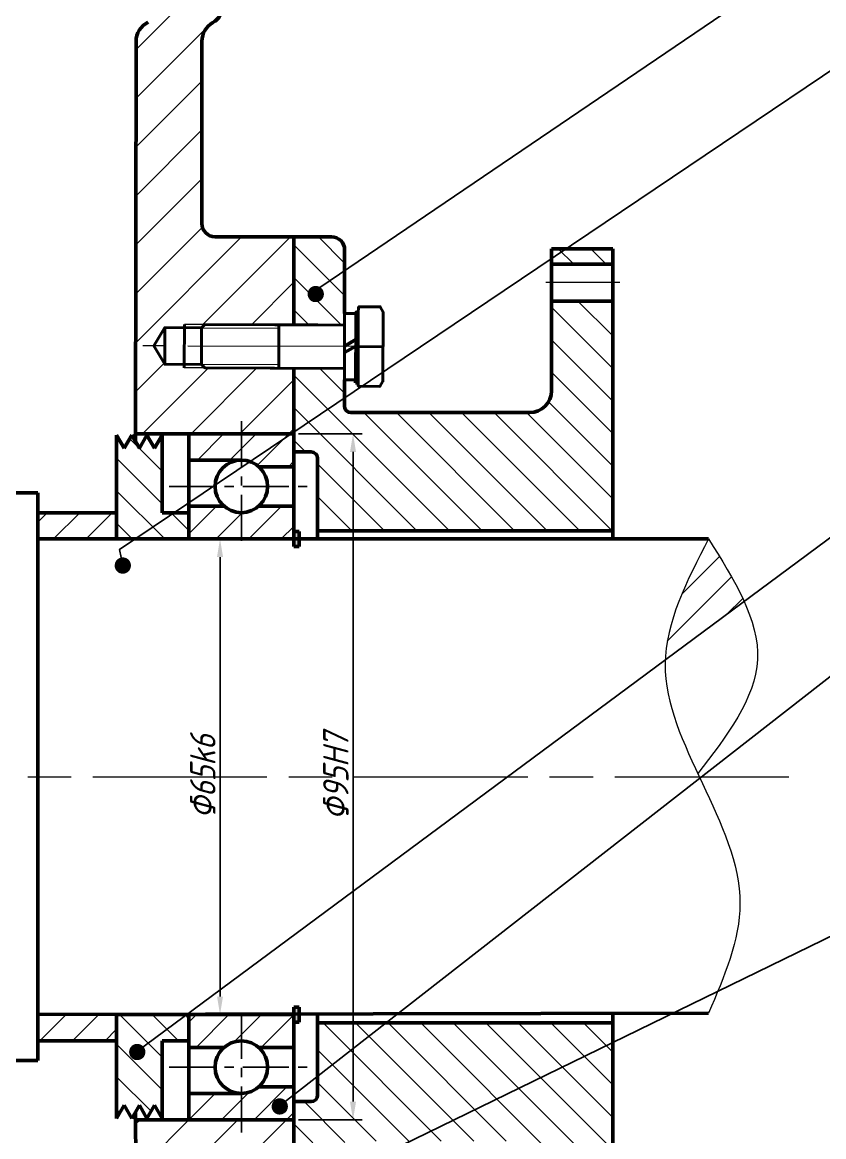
# Model space of a CAD drawing. Header units: millimetres. Extents: x 123 to 1312, y 107 to 948.
# Drawn here: x 441.6 to 552.2, y 406.9 to 560.6 of the extents above; entities that cross this region are included whole.
import ezdxf

# ---------------------------------------------------------------- set-up
doc = ezdxf.new("R2010")
doc.units = ezdxf.units.MM
doc.linetypes.add('ACAD_ISO08W100', pattern=[36, 24, -3, 6, -3])
doc.linetypes.add('CENTER', pattern=[10.159999999999998, 6.35, -1.27, 1.27, -1.27])
doc.layers.get('Defpoints').update_dxf_attribs({"lineweight": 35})
for name, color, linetype, lineweight in [('01', 7, 'Continuous', 50), ('中心线', 1, 'ACAD_ISO08W100', 35), ('剖面线', 6, 'Continuous', 35), ('尺寸', 4, 'Continuous', 25), ('粗实线', 7, 'Continuous', 50), ('细实线', 7, 'Continuous', 20)]:
    doc.layers.add(name, color=color, linetype=linetype, lineweight=lineweight)
doc.styles.get("Standard").update_dxf_attribs({"font": 'arial.ttf'})
doc.styles.add('工程字-35', font='gbeitc.shx', dxfattribs={"height": 3.5, "bigfont": 'gbcbig.shx'})
doc.dimstyles.new('ISO-25', dxfattribs={"dimtxt": 2.5, "dimasz": 2.5, "dimexe": 1.25, "dimexo": 0.625, "dimtad": 1, "dimtxsty": 'Standard', "dimcen": 2.5, "dimadec": 0, "dimazin": 0, "dimtfac": 1, "dimtmove": 0, "dimatfit": 3, "dimfxl": 1, "dimarcsym": 0})
pattern_1 = [(135, (-3538.129072147966, -1168.796074194503), (-2.245064030267288, -2.245064030267288), [])]
pattern_2 = [(45, (-3538.129072147966, -1168.796074194503), (-2.245064030267288, 2.245064030267288), [])]

# ---------------------------------------------------------------- blocks, each defined once
blk = doc.blocks.new('*D37')
at = {"layer": 'Defpoints', "color": 0, "transparency": 16777216}
for p in [(464.5898345464032, 489.3669284751031), (464.5898345464036, 423.7622067923403), (468.8934903752358, 423.7622067923403)]:
    blk.add_point(p, dxfattribs=at)
at = {"layer": '尺寸', "color": 0, "lineweight": -2, "transparency": 16777216}
for p, q in [((465.2148345464032, 489.3669284751031), (470.1434903752358, 489.3669284751031)), ((468.8934903752358, 486.8669284751031), (468.8934903752358, 426.2622067923403)), ((465.2148345464036, 423.7622067923403), (470.1434903752358, 423.7622067923403))]:
    blk.add_line(p, q, dxfattribs=at)
at = {"layer": '尺寸', "color": 0, "transparency": 16777216}
for points in [[(468.4768237085692, 486.8669284751031), (469.3101570419025, 486.8669284751031), (468.8934903752358, 489.3669284751031)], [(468.4768237085692, 426.2622067923403), (469.3101570419025, 426.2622067923403), (468.8934903752358, 423.7622067923403)]]:
    blk.add_solid(points, dxfattribs=at)
at = {"layer": '尺寸', "color": 0, "lineweight": 20, "transparency": 16777216, "insert": (466.5184903752358, 456.5645676337214), "char_height": 3.5, "width": 6.342087312414734, "attachment_point": 5, "rotation": 90, "style": '工程字-35'}
blk.add_mtext('Φ65k6', dxfattribs=at)
blk = doc.blocks.new('*D38')
at = {"layer": 'Defpoints', "color": 0, "transparency": 16777216}
for p in [(479.080816342291, 503.8579102709916), (479.080816342291, 409.271224996452), (487.2428917264053, 409.271224996452)]:
    blk.add_point(p, dxfattribs=at)
at = {"layer": '尺寸', "color": 0, "lineweight": -2, "transparency": 16777216}
for p, q in [((479.705816342291, 503.8579102709916), (488.4928917264053, 503.8579102709916)), ((487.2428917264053, 501.3579102709916), (487.2428917264053, 411.771224996452)), ((479.705816342291, 409.271224996452), (488.4928917264053, 409.271224996452))]:
    blk.add_line(p, q, dxfattribs=at)
at = {"layer": '尺寸', "color": 0, "transparency": 16777216}
for points in [[(486.8262250597386, 501.3579102709916), (487.659558393072, 501.3579102709916), (487.2428917264053, 503.8579102709916)], [(486.8262250597386, 411.771224996452), (487.659558393072, 411.771224996452), (487.2428917264053, 409.271224996452)]]:
    blk.add_solid(points, dxfattribs=at)
at = {"layer": '尺寸', "color": 0, "lineweight": 20, "transparency": 16777216, "insert": (484.8678917264053, 456.5645676337215), "char_height": 3.5, "attachment_point": 5, "rotation": 90, "style": '工程字-35'}
blk.add_mtext('Φ95H7', dxfattribs=at)

msp = doc.modelspace()

# ---------------------------------------------------------------- hatches: boundary and pattern name
at = {"layer": '剖面线', "lineweight": 20}
h = msp.add_hatch(dxfattribs=at)
h.set_pattern_fill('ANSI31', color=256, scale=1.5)
h.set_pattern_definition([(45, (-3538.129072147966, -1168.796074194503), (-3.367596045400933, 3.367596045400933), [])])
h.paths.add_polyline_path([(425.5970105539927, 306.7228221350686), (417.2416817402263, 306.7228221350686), (417.2416817402263, 299.7431891066205), (427.4582460282454, 299.7431891066205), (427.451234026777, 302.5350423179996), (425.5970105539927, 302.5350423179996)])
h.paths.add_polyline_path([(466.4016277698752, 334.581558880368), (466.4016277698747, 380.2786365358443, -0.4142135623730952), (468.2130004943606, 382.0900092603304), (479.0808163422912, 382.0900092603295), (479.0808163422912, 394.2414954372643), (466.8032161201813, 394.1919929834089), (463.9730844060518, 394.1805820837155), (463.9712586621008, 394.6334031579759), (461.2920673060466, 394.6226008396002), (459.7735876520937, 397.1429109716244), (457.267327969329, 397.1342517809926), (457.3447261936794, 343.6646423945151, -0.4150612735273193), (448.2879153312215, 334.5815588802777), (417.3301299931427, 334.5815082703448), (417.3301299931427, 317.8497733398415), (425.5970105539927, 317.8497733398415), (425.5970105539927, 322.0375531569105), (427.4582460282454, 322.0375531569105), (427.4684146380432, 325.4916938077115), (457.3447641466823, 325.3656610595328, 0.4142135623769168)])
h.paths.add_polyline_path([(479.0808163422912, 409.2712249964518), (464.589834546407, 409.2712249964518), (457.2497748612991, 409.2606001276204), (457.267327969329, 397.1342517809926), (459.7713680783882, 397.142903302941), (461.2716798319284, 399.6791028355312), (463.950871187983, 399.6899051539069), (463.9490454440324, 400.1427262281666), (466.7791771581619, 400.154137127859), (479.0808163422912, 400.2037365051835)])
h.paths.add_polyline_path([(508.6948337124613, 609.1715357200335), (496.0912113681561, 609.1715357200335), (492.8082318952311, 609.1715357200335), (489.9780771772048, 609.5866250786792), (488.4686613275735, 612.1148966267904), (489.9780771772048, 614.6431681749011), (492.8082318952311, 614.6431681749011), (492.8082318952311, 615.095992929784), (496.0912113681561, 615.095992929784), (508.6948337124613, 615.095992929784), (508.6948337124613, 618.0769899319839, 0.4111339393678041), (506.9024023910324, 619.8506528560797), (503.3364074463143, 619.8506528560795), (475.5098822186619, 619.8506528560795), (475.5098822186619, 643.4377901104606), (470.9473167647798, 643.4377901104606), (470.9402697463952, 641.6817846691863), (462.7169057099809, 641.7147410010875, 0.4175137250915362), (460.9172305366747, 639.9092428227152), (460.6087960005598, 563.257961634843, -0.2845779496551034), (458.9600519353298, 560.6195136482856, 0.2853566091256299), (457.3112858815743, 557.9725545158333), (457.2494374507655, 503.8685356282303), (464.5898345464147, 503.8579102709914), (478.7094872768012, 503.8579102709914), (479.0808163422907, 504.1079517407115), (479.0808163422907, 512.9226131723037), (466.7791771581615, 512.9749981395842), (463.949045444032, 512.9864090392769), (461.2716798319279, 513.4500324319124), (459.7714024013385, 515.9861739433261), (459.7735536333694, 515.9861678329385), (461.2920673060462, 518.506534427843), (463.9712586621004, 518.4957321094673), (463.9730844060514, 518.9485531837274), (466.8032161201809, 518.937142284034), (475.918920966601, 518.900388378514), (479.0808163422907, 521.059768905852), (479.0808163422907, 531.0391260071137), (468.2130004943601, 531.0391260071126, -0.4142135623730951), (466.4016277698743, 532.8504987315987), (466.4016277698743, 558.0049761393332, -0.2694392891487775), (467.8931472323411, 560.5718601990277, 0.2793170502078753), (469.3250526961383, 563.1437892981439), (469.7402735186774, 594.7724638692898, -0.4111339393602236), (471.5327048401059, 596.5461267933392), (487.047411182868, 596.5461267933392, -0.4111339393959939), (488.8398425042988, 594.7724638690706), (488.8398425042988, 580.5084840902246, 0.4142135623730929), (490.613406127597, 578.7349204669263), (506.6509495297732, 578.734920466926), (508.6948337124613, 578.734920466926), (508.6948337124613, 583.5060768305486), (502.9528806982089, 583.5060768305486), (500.1227259801844, 583.5060768305486), (497.4435128471096, 583.9589015854319), (495.9340969974783, 586.4871731335431), (497.4435128471096, 589.0154446816539), (500.1227259801844, 589.0154446816539), (500.1227259801844, 589.4682694365367), (502.9528806982089, 589.4682694365367), (508.6948337124613, 589.4682694365367), (508.6948337124613, 600.6969210788618), (508.6948337124613, 606.1904394170394)])
h = msp.add_hatch(dxfattribs=at)
h.set_pattern_fill('ANSI31', color=256, angle=90)
h.set_pattern_definition(pattern_1)
h.paths.add_polyline_path([(486.085375978822, 529.2277532826281, 0.4142135623731078), (484.2740032543361, 531.039126007114), (479.0808163422907, 531.0391260071137), (479.0808163422907, 521.059768905852), (486.0853759788215, 525.8434533370303)])
h.paths.add_polyline_path([(486.0853759788215, 525.8434533370303), (479.0808163422907, 521.059768905852), (479.0808163422907, 518.8876398301725), (486.0808319886928, 518.8594162404402), (486.0853759788215, 520.4591800229796)])
h.paths.add_polyline_path([(486.0485568091462, 511.3272883586899), (486.0567199031898, 512.8929071734267), (479.0808163422907, 512.9226131723037), (479.0808163422907, 504.1079517407118), (486.0485568091462, 508.7998119501021)], flags=17)
h.paths.add_polyline_path([(523.0873730761027, 522.172407086603), (514.6232302661042, 522.172407086603), (514.6232302661047, 509.7988565474741, -0.4142135623731044), (511.6232302661047, 506.7988565474741), (486.954243171389, 506.7988565474745, -0.41421356237309), (486.0485568091458, 507.7045429097175), (486.0485568091458, 508.7998119501019), (479.0808163422907, 504.1079517407118), (479.0808163422907, 503.8579102709914), (479.0808163422907, 501.3647383740163), (481.4516926646174, 501.3647383740165, -0.4142135623730951), (482.3573790268606, 500.4590520117736), (482.3573790268601, 490.4965020271004), (523.0873730761032, 490.4965020271002)])
h.paths.add_polyline_path([(523.0873730761027, 529.3669284751029), (516.5921629061395, 529.3669284751029), (514.6232302661042, 528.0411103346748), (514.6232302661042, 527.250892772603), (523.0873730761027, 527.250892772603)])
h.paths.add_polyline_path([(516.5921629061395, 529.3669284751029), (514.6232302661042, 529.3669284751029), (514.6232302661042, 528.0411103346748)], flags=17)
h = msp.add_hatch(dxfattribs=at)
h.set_pattern_fill('ANSI31', color=256, angle=90)
h.set_pattern_definition(pattern_1)
h.paths.add_polyline_path([(460.9020637422391, 503.6767729985429), (459.8562672121534, 501.8654002740568), (458.8104706820695, 503.6767729985429), (457.7646741519839, 501.8654002740568), (456.7188776218982, 503.6767729985429), (455.6730810918152, 501.8654002740568), (454.6272845617314, 503.6767729985429), (454.6272845617314, 489.3669284751029), (457.1893660972323, 489.3669284751029), (462.5693963921244, 492.9896739240749), (460.9020637422391, 492.9896739240749)])
h.paths.add_polyline_path([(464.5898345464029, 492.9896739240749), (462.5693963921244, 492.9896739240749), (457.1893660972323, 489.3669284751029), (464.1369913652825, 489.3669284751029), (464.5898345464029, 489.3669284751029)])
h.paths.add_polyline_path([(464.5898345464034, 423.7622067923401), (454.6272845617318, 423.7622067923401), (454.6272845617318, 420.1394613433681), (454.6272845617318, 409.4523622689005), (455.6730810918157, 411.2637349933864), (456.7188776218986, 409.4523622689005), (457.7646741519843, 411.2637349933864), (458.81047068207, 409.4523622689005), (459.8562672121539, 411.2637349933864), (460.9020637422395, 409.4523622689005), (460.9020637422395, 420.1394613433681), (464.5898345464034, 420.1394613433681)])
h = msp.add_hatch(dxfattribs=at)
h.set_pattern_fill('ANSI31', color=256)
h.set_pattern_definition(pattern_2)
h.paths.add_polyline_path([(471.8353254443482, 503.8579102709914), (464.5898345464029, 503.8579102709914), (464.5898345464029, 500.2351648220188), (471.8353254443482, 500.2351648220188)])
h.paths.add_polyline_path([(478.7094872768007, 503.8579102709914), (471.8353254443482, 503.8579102709914), (471.8353254443482, 500.2351648220194, -0.08414083750772877), (473.0290149418383, 500.03285647547)])
h.paths.add_polyline_path([(479.0808163422907, 503.8579102709914), (478.7094872768007, 503.8579102709914), (473.0290149418383, 500.03285647547, -0.0970433714259072), (474.2315463246664, 499.3294784597761), (479.0808163422907, 499.3294784597761)])
h.paths.add_polyline_path([(474.231546324665, 493.8953602863178, -0.1826758136815235), (471.8353254443482, 492.9896739240755), (471.8353254443482, 489.3669284751029), (479.0808163422921, 489.3669284751029), (479.0807036526749, 490.3879024450966), (479.0807329959448, 493.8953602863178)])
h.paths.add_polyline_path([(471.8353254443482, 492.9896739240755, -0.1826758136815234), (469.4391045640314, 493.8953602863178), (464.5898345464029, 493.8953602863178), (464.5898345464029, 489.3669284751029), (471.8353254443482, 489.3669284751029)])
h.paths.add_polyline_path([(479.0808163422912, 423.7622067923401), (471.8353254443487, 423.7622067923401), (471.8353254443487, 420.1394613433681, -0.1826758136815969), (474.2315463246664, 419.2337749811252), (479.0808163422912, 419.2337749811252)])
h.paths.add_polyline_path([(471.8353254443487, 423.7622067923401), (464.5898345464034, 423.7622067923401), (464.5898345464034, 419.2337749811252), (469.4391045640309, 419.2337749811252, -0.1826758136815969), (471.8353254443487, 420.1394613433681)])
h.paths.add_polyline_path([(471.8353254443487, 412.8939704454242), (464.5898345464034, 412.8939704454242), (464.5898345464034, 409.2712249964518), (471.8353254443487, 409.2712249964518)])
h.paths.add_polyline_path([(479.0808163422912, 412.8939704454242), (479.0808163422912, 413.7996568076671), (474.2315463246664, 413.7996568076671, -0.1826758136815969), (471.8353254443487, 412.8939704454242), (471.8353254443487, 409.2712249964518), (479.0808163422912, 409.2712249964518)])
h = msp.add_hatch(dxfattribs=at)
h.set_pattern_fill('ANSI31', color=256)
h.set_pattern_definition(pattern_2)
h.paths.add_polyline_path([(454.6272845617314, 489.3669284751029), (454.6272845617314, 492.9896739240749), (443.7590822146926, 492.9896739240749), (443.7590830581371, 489.3669284751029)])
h.paths.add_polyline_path([(454.6272845617318, 420.1394613433681), (454.6272845617318, 423.7856815473428), (443.7590983321693, 423.7622068255102), (443.7590991756138, 420.1394613433681)])
h = msp.add_hatch(dxfattribs=at)
h.set_pattern_fill('ANSI31', color=256)
h.set_pattern_definition(pattern_2)
edge = h.paths.add_edge_path()
edge.add_spline(control_points=[(530.3180125565495, 472.6783122137936), (530.3107315436882, 472.4952415147586), (530.1849339580658, 467.2929694150971), (532.4383036154745, 462.0689844350609), (534.8007130851183, 457.0134732134297)], knot_values=[17.66566833966835, 17.66566833966835, 17.66566833966835, 17.66566833966835, 18.24535447303698, 34.1361144279739, 34.1361144279739, 34.1361144279739, 34.1361144279739], degree=3, periodic=0)
edge.add_spline(control_points=[(534.8007130851165, 457.0134732134352), (538.78776680481, 462.1941579947372), (544.732690152241, 469.9188529894177), (542.4220059258296, 478.0435506079771), (541.2003908423162, 480.7416139562342)], knot_values=[9.236375547361618, 9.236375547361618, 9.236375547361618, 9.236375547361618, 26.99046053047943, 35.70872373947614, 35.70872373947614, 35.70872373947614, 35.70872373947614], degree=3, periodic=0)
edge.add_line((541.2003908423176, 480.7416139562315), (530.3180125565495, 472.6783122137936))
edge = h.paths.add_edge_path()
edge.add_spline(control_points=[(536.2837458336517, 489.3669284751031), (533.317581848903, 483.6298409390845), (527.7680424664186, 472.8960469258059), (532.438303615475, 462.0689844350611), (534.8007130851188, 457.0134732134302)], knot_values=[0, 0, 0, 0, 18.24535447303698, 34.1361144279739, 34.1361144279739, 34.1361144279739, 34.1361144279739], degree=3, periodic=0)
edge.add_spline(control_points=[(534.8007130851165, 457.0134732134352), (538.7877668048113, 462.1941579947375), (546.8069128180459, 472.6140496316611), (539.8045774213533, 483.7617655897845), (536.2837458336517, 489.3669284751031)], knot_values=[0, 0, 0, 0, 17.75408498311781, 35.70872373947614, 35.70872373947614, 35.70872373947614, 35.70872373947614], degree=3, periodic=0)
h = msp.add_hatch(dxfattribs=at)
h.set_pattern_fill('ANSI31', color=256, angle=90)
h.set_pattern_definition(pattern_1)
h.paths.add_polyline_path([(523.0873730761041, 422.632633240343), (482.3573790268606, 422.6326332403428), (482.3573790268611, 412.6700832556699, -0.4142135623730951), (481.4516926646179, 411.7643968934267), (479.0808163422912, 411.7643968934267), (479.0808163422912, 409.2712249964518), (479.0808163422912, 400.2037365051835), (485.7939550265287, 400.2308034263999), (485.7876206854444, 401.8018469087533), (485.7876206854439, 405.4245923577255, -0.4142135623730921), (486.6933070476871, 406.3302787199686), (511.6232302661051, 406.3302787199691, -0.4142135623730978), (514.6232302661051, 403.3302787199691), (514.6232302661051, 390.9567281808402), (523.0873730761036, 390.9567281808402)])
h.paths.add_polyline_path([(485.8244398551196, 392.6699552444632), (485.8179939885481, 394.2686592819502), (479.0808163422912, 394.2414954372643), (479.0808163422912, 382.0900092603295), (484.0130671306338, 382.090009260329, 0.4142135623731221), (485.8244398551201, 383.9013819848151)])
h.paths.add_polyline_path([(523.0873730761036, 385.8782424948402), (514.6232302661051, 385.8782424948402), (514.6232302661051, 383.7622067923403), (523.0873730761036, 383.7622067923403)])
at = {"layer": '粗实线', "lineweight": 50}
h = msp.add_hatch(color=256, dxfattribs=at)
h.dxf.hatch_style = 1
h.paths.add_polyline_path([(479.0808163422907, 490.3879024472185), (479.826749926603, 490.3879164976895), (479.826769158024, 489.3669284751024), (479.0808163422907, 489.3669284751024)])
h.paths.add_polyline_path([(479.0808163422907, 489.3669284751024), (479.826769158024, 489.3669284751024), (479.8267883889148, 488.3459685541818), (479.0809290319094, 488.3459545051091)])
h = msp.add_hatch(color=256, dxfattribs=at)
h.dxf.hatch_style = 1
h.paths.add_polyline_path([(479.0808163422912, 422.7412328202233), (479.8267499266035, 422.7412187697523), (479.8267691580245, 423.7622067923394), (479.0808163422912, 423.7622067923394)])
h.paths.add_polyline_path([(479.0808163422912, 423.7622067923394), (479.8267691580245, 423.7622067923394), (479.8267883889152, 424.7831667132596), (479.0809290319098, 424.7831807623327)])

# ---------------------------------------------------------------- linework, layer by layer
at = {"lineweight": 50}
for p, q in [((464.5898345464029, 489.3669284751029), (464.5898345464029, 503.8579102709914)), ((464.5898345464029, 503.8579102709914), (479.0808163422907, 503.8579102709914)), ((479.0808163422907, 503.8579102709914), (479.0808163422907, 489.3669284751029)), ((479.0808163422907, 503.8579102709914), (479.0808163422907, 500.2351648220188)), ((464.5898345464029, 500.2351648220188), (471.8353254443482, 500.2351648220188)), ((479.0808163422907, 499.3294784597761), (474.231546324665, 499.3294784597761)), ((434.7022179596788, 495.7067309021934), (443.7590815821095, 495.7067328923247)), ((464.5898345464029, 493.8953602863178), (469.4391045640286, 493.8953602863178)), ((474.231546324665, 493.8953602863178), (479.0808163422907, 493.8953602863178)), ((454.6272845617314, 492.9896739240749), (443.7590815821095, 492.9896739240749)), ((454.6272845617314, 489.3669284751029), (454.6272845617314, 492.9896739240749)), ((443.7590829751998, 489.3669284751029), (536.2837458336517, 489.3669284751031)), ((464.1369913652825, 489.3669284751029), (454.6272845617314, 489.3669284751029)), ((479.0808163422907, 489.3669284751029), (464.5898345464029, 489.3669284751029)), ((443.7590829752003, 423.7622067923401), (536.2837458336517, 423.9620552930351)), ((464.1369913652829, 423.7622067923401), (454.6272845617318, 423.7622067923401)), ((454.6272845617318, 423.7622067923401), (454.6272845617318, 420.1394613433681)), ((479.0808163422912, 423.7622067923401), (464.5898345464034, 423.7622067923401)), ((464.5898345464034, 423.7622067923401), (464.5898345464034, 409.2712249964518)), ((479.0808163422912, 409.2712249964518), (479.0808163422912, 423.7622067923401)), ((454.6272845617318, 420.1394613433681), (443.75908158211, 420.1394613433681)), ((464.5898345464034, 419.2337749811252), (469.4391045640291, 419.2337749811252)), ((474.2315463246655, 419.2337749811252), (479.0808163422912, 419.2337749811252)), ((443.75908158211, 417.4224202474099), (434.7022285027338, 417.4224181388015)), ((479.0808163422912, 413.7996568076671), (474.2315463246655, 413.7996568076671)), ((464.5898345464034, 412.8939704454242), (471.8353254443487, 412.8939704454242)), ((479.0808163422912, 409.2712249964518), (479.0808163422912, 412.8939704454242)), ((464.5898345464034, 409.2712249964518), (479.0808163422912, 409.2712249964518))]:
    msp.add_line(p, q, dxfattribs=at)
at = {"linetype": 'Continuous', "lineweight": 50}
for p, q in [((479.0807036526749, 490.3879024450966), (479.0809290319094, 488.3459545051098)), ((479.826749926603, 490.3879164976906), (479.0808905695931, 490.3879024486175)), ((479.8267883889148, 488.3459685541829), (479.826749926603, 490.3879164976906)), ((479.0807036526753, 422.7412328223468), (479.0809290319098, 424.7831807623334)), ((479.8267883889152, 424.7831667132607), (479.8267499266035, 422.7412187697528)), ((479.8267499266035, 422.7412187697528), (479.0808905695935, 422.7412328188261))]:
    msp.add_line(p, q, dxfattribs=at)
at = {"color": 7, "linetype": 'Continuous', "lineweight": 50}
for p, q in [((454.6272845617314, 489.3669284751029), (479.0808163422907, 489.3669284751029)), ((479.0808163422907, 489.3669284751029), (454.6272845617314, 489.3669284751029)), ((454.6272845617318, 423.7622067923401), (479.0808163422912, 423.7622067923401)), ((479.0808163422912, 423.7622067923401), (454.6272845617318, 423.7622067923401))]:
    msp.add_line(p, q, dxfattribs=at)
at = {"layer": '01', "color": 0, "lineweight": 50}
for centre in [(471.8353254443482, 496.6124193730475), (471.8353254443487, 416.5167158943962)]:
    msp.add_circle(centre, 3.622745448972, dxfattribs=at)
at = {"layer": '中心线', "lineweight": 20}
for p, q in [((513.8474656120025, 524.7987348786801), (524.0316363876855, 524.7987348786801)), ((343.3674034479127, 456.5645676337219), (549.8111314970665, 456.5645676337219))]:
    msp.add_line(p, q, dxfattribs=at)
at = {"layer": '中心线', "linetype": 'CENTER', "lineweight": -3}
for p, q in [((471.8353254443482, 505.6070976537919), (471.8353254443482, 487.997387697965)), ((461.8882991719747, 496.6124193730475), (481.5240514795487, 496.6124193730475)), ((471.8353254443487, 407.5220376136513), (471.8353254443487, 425.131747569478)), ((461.8882991719752, 416.5167158943962), (481.5240514795491, 416.5167158943962))]:
    msp.add_line(p, q, dxfattribs=at)
at = {"layer": '中心线', "lineweight": 20}
msp.add_lwpolyline([(488.4745690556929, 515.9046450905275), (458.2603937329732, 515.9904658322589)], dxfattribs=at)
at = {"layer": '尺寸', "lineweight": 25}
for points in [[(481.9891348074016, 522.7995502180013), (481.3697970578733, 523.1837325133602), (600.5533592475012, 604.0180621411271), (593.3108596525408, 604.0180621411271)], [(455.2438546873136, 486.8055855606974), (455.0267770427781, 487.9107081146972), (600.5533592475012, 585.9037926308135), (593.3108596525408, 585.9037926308135)], [(457.5208186873233, 418.5815581437939), (457.3569666640333, 418.6178014479972), (600.7407206244743, 524.8580407400411), (593.4982210295138, 524.8580407400411)], [(477.1827117170815, 411.0747856330554), (477.0188596937915, 411.1110289372587), (601.8874350977658, 508.4594159890694), (594.6449355028053, 508.4594159890694)], [(424.8860565940686, 371.9835068532811), (424.7222045707786, 372.0197501574844), (601.2358009813797, 457.9857454291534), (593.9933013864193, 457.9857454291534)]]:
    msp.add_lwpolyline(points, dxfattribs=at)
at = {"layer": '尺寸', "lineweight": 0, "transparency": 33554559}
for points in [[(481.5891581530827, 524.1516332155122), (482.1022507674402, 523.1451823181196), (481.3523461772252, 523.9937585649409)], [(481.8654387915826, 524.2503048721194), (481.5891581530827, 524.1516332155122), (482.1022507674402, 523.1451823181196)], [(482.1022507674402, 523.1451823181196), (482.1614537614046, 524.270039203441), (481.8654387915826, 524.2503048721194)], [(482.4574687312256, 524.2108362094764), (482.1022507674402, 523.1451823181196), (482.1614537614046, 524.270039203441)], [(482.7140150384043, 524.092430221548), (482.4574687312256, 524.2108362094764), (482.1022507674402, 523.1451823181196)], [(481.036596876083, 523.5004002819055), (482.1022507674402, 523.1451823181196), (480.9773938821195, 523.204385312084)], [(482.1022507674402, 523.1451823181196), (480.9773938821195, 523.204385312084), (480.9971282134397, 522.9083703422627)], [(480.9971282134397, 522.9083703422627), (481.0957998700474, 522.6320897037626), (482.1022507674402, 523.1451823181196)], [(481.1550028640117, 523.756946589084), (481.036596876083, 523.5004002819055), (482.1022507674402, 523.1451823181196)], [(481.0957998700474, 522.6320897037626), (482.1022507674402, 523.1451823181196), (481.2536745206185, 522.3952777279057)], [(482.1022507674402, 523.1451823181196), (481.3523461772252, 523.9937585649409), (481.1550028640117, 523.756946589084)], [(482.1022507674402, 523.1451823181196), (481.2536745206185, 522.3952777279057), (481.4707521651549, 522.1979344146914)], [(481.4707521651549, 522.1979344146914), (481.7470328036547, 522.0597940954412), (482.1022507674402, 523.1451823181196)], [(481.7470328036547, 522.0597940954412), (482.1022507674402, 523.1451823181196), (482.0430477734749, 522.0203254327987)], [(482.1022507674402, 523.1451823181196), (482.0430477734749, 522.0203254327987), (482.3390627432968, 522.0400597641201)], [(482.1022507674402, 523.1451823181196), (482.950827014261, 523.8950869083337), (482.7140150384043, 524.092430221548)], [(483.108701664833, 523.6582749324766), (482.1022507674402, 523.1451823181196), (482.950827014261, 523.8950869083337)], [(483.2073733214397, 523.3622599626551), (483.108701664833, 523.6582749324766), (482.1022507674402, 523.1451823181196)], [(482.1022507674402, 523.1451823181196), (483.2271076527609, 523.0859793241552), (483.2073733214397, 523.3622599626551)], [(482.3390627432968, 522.0400597641201), (482.6153433817967, 522.1387314207275), (482.1022507674402, 523.1451823181196)], [(482.6153433817967, 522.1387314207275), (482.1022507674402, 523.1451823181196), (482.8521553576543, 522.2966060712986)], [(482.1022507674402, 523.1451823181196), (482.8521553576543, 522.2966060712986), (483.0494986708677, 522.5136837158338)], [(483.0494986708677, 522.5136837158338), (483.1679046587965, 522.789964354334), (482.1022507674402, 523.1451823181196)], [(483.1679046587965, 522.789964354334), (482.1022507674402, 523.1451823181196), (483.2271076527609, 523.0859793241552)], [(454.415012771814, 486.0556809704833), (455.4806666631712, 485.7004630066976), (454.3558097778496, 485.7596660006618)], [(455.4806666631712, 485.7004630066976), (454.3558097778496, 485.7596660006618), (454.3755441091707, 485.4636510308408)], [(454.3755441091707, 485.4636510308408), (454.4742157657784, 485.1873703923407), (455.4806666631712, 485.7004630066976)], [(454.5334187597418, 486.312227277662), (454.415012771814, 486.0556809704833), (455.4806666631712, 485.7004630066976)], [(454.4742157657784, 485.1873703923407), (455.4806666631712, 485.7004630066976), (454.6320904163495, 484.9505584164838)], [(455.4806666631712, 485.7004630066976), (454.7307620729562, 486.5490392535189), (454.5334187597418, 486.312227277662)], [(455.4806666631712, 485.7004630066976), (454.6320904163495, 484.9505584164838), (454.8491680608859, 484.7532151032692)], [(454.9675740488137, 486.7069139040902), (455.4806666631712, 485.7004630066976), (454.7307620729562, 486.5490392535189)], [(454.8491680608859, 484.7532151032692), (455.1254486993848, 484.615074784019), (455.4806666631712, 485.7004630066976)], [(455.2438546873136, 486.8055855606974), (454.9675740488137, 486.7069139040902), (455.4806666631712, 485.7004630066976)], [(455.1254486993848, 484.615074784019), (455.4806666631712, 485.7004630066976), (455.4214636692059, 484.5756061213765)], [(455.4806666631712, 485.7004630066976), (455.5398696571356, 486.825319892019), (455.2438546873136, 486.8055855606974)], [(455.4806666631712, 485.7004630066976), (455.4214636692059, 484.5756061213765), (455.7174786390278, 484.5953404526979)], [(455.8358846269566, 486.7661168980544), (455.4806666631712, 485.7004630066976), (455.5398696571356, 486.825319892019)], [(456.0924309341353, 486.6477109101259), (455.8358846269566, 486.7661168980544), (455.4806666631712, 485.7004630066976)], [(455.4806666631712, 485.7004630066976), (456.329242909992, 486.4503675969117), (456.0924309341353, 486.6477109101259)], [(456.487117560564, 486.2135556210549), (455.4806666631712, 485.7004630066976), (456.329242909992, 486.4503675969117)], [(456.5857892171707, 485.9175406512331), (456.487117560564, 486.2135556210549), (455.4806666631712, 485.7004630066976)], [(455.4806666631712, 485.7004630066976), (456.6055235484928, 485.641260012733), (456.5857892171707, 485.9175406512331)], [(455.7174786390278, 484.5953404526979), (455.9937592775277, 484.6940121093053), (455.4806666631712, 485.7004630066976)], [(455.9937592775277, 484.6940121093053), (455.4806666631712, 485.7004630066976), (456.2305712533844, 484.8518867598766)], [(455.4806666631712, 485.7004630066976), (456.2305712533844, 484.8518867598766), (456.4279145665987, 485.0689644044121)], [(456.4279145665987, 485.0689644044121), (456.5463205545275, 485.3452450429122), (455.4806666631712, 485.7004630066976)], [(456.5463205545275, 485.3452450429122), (455.4806666631712, 485.7004630066976), (456.6055235484928, 485.641260012733)], [(456.961166005839, 419.618079084539), (457.4742586201965, 418.6116281871464), (456.7243540299814, 419.4602044339676)], [(457.2374466443389, 419.7167507411461), (456.961166005839, 419.618079084539), (457.4742586201965, 418.6116281871464)], [(457.4742586201965, 418.6116281871464), (457.5334616141599, 419.7364850724675), (457.2374466443389, 419.7167507411461)], [(457.8294765839819, 419.6772820785029), (457.4742586201965, 418.6116281871464), (457.5334616141599, 419.7364850724675)], [(458.0860228911606, 419.5588760905748), (457.8294765839819, 419.6772820785029), (457.4742586201965, 418.6116281871464)], [(456.4086047288392, 418.966846150932), (457.4742586201965, 418.6116281871464), (456.3494017348748, 418.6708311811105)], [(457.4742586201965, 418.6116281871464), (456.3494017348748, 418.6708311811105), (456.369136066196, 418.3748162112895)], [(456.369136066196, 418.3748162112895), (456.4678077228036, 418.0985355727894), (457.4742586201965, 418.6116281871464)], [(456.5270107167671, 419.2233924581105), (456.4086047288392, 418.966846150932), (457.4742586201965, 418.6116281871464)], [(456.4678077228036, 418.0985355727894), (457.4742586201965, 418.6116281871464), (456.6256823733747, 417.8617235969325)], [(457.4742586201965, 418.6116281871464), (456.7243540299814, 419.4602044339676), (456.5270107167671, 419.2233924581105)], [(457.4742586201965, 418.6116281871464), (456.6256823733747, 417.8617235969325), (456.8427600179102, 417.6643802837179)], [(456.8427600179102, 417.6643802837179), (457.1190406564101, 417.5262399644678), (457.4742586201965, 418.6116281871464)], [(457.1190406564101, 417.5262399644678), (457.4742586201965, 418.6116281871464), (457.4150556262312, 417.486771301825)], [(457.4742586201965, 418.6116281871464), (457.4150556262312, 417.486771301825), (457.7110705960522, 417.5065056331468)], [(457.4742586201965, 418.6116281871464), (458.3228348670164, 419.3615327773603), (458.0860228911606, 419.5588760905748)], [(458.4807095175893, 419.1247208015034), (457.4742586201965, 418.6116281871464), (458.3228348670164, 419.3615327773603)], [(458.579381174196, 418.8287058316819), (458.4807095175893, 419.1247208015034), (457.4742586201965, 418.6116281871464)], [(457.4742586201965, 418.6116281871464), (458.5991155055171, 418.5524251931818), (458.579381174196, 418.8287058316819)], [(457.7110705960522, 417.5065056331468), (457.987351234553, 417.6051772897538), (457.4742586201965, 418.6116281871464)], [(457.987351234553, 417.6051772897538), (457.4742586201965, 418.6116281871464), (458.2241632104096, 417.7630519403251)], [(457.4742586201965, 418.6116281871464), (458.2241632104096, 417.7630519403251), (458.421506523624, 417.9801295848606)], [(458.421506523624, 417.9801295848606), (458.5399125115528, 418.2564102233607), (457.4742586201965, 418.6116281871464)], [(458.5399125115528, 418.2564102233607), (457.4742586201965, 418.6116281871464), (458.5991155055171, 418.5524251931818)], [(477.1361516499546, 411.1048556764079), (476.3862470597396, 411.9534319232291), (476.1889037465253, 411.716619947372)], [(476.6230590355972, 412.1113065738004), (477.1361516499546, 411.1048556764079), (476.3862470597396, 411.9534319232291)], [(476.8993396740971, 412.2099782304076), (476.6230590355972, 412.1113065738004), (477.1361516499546, 411.1048556764079)], [(477.1361516499546, 411.1048556764079), (477.1953546439181, 412.229712561729), (476.8993396740971, 412.2099782304076)], [(477.4913696137401, 412.1705095677644), (477.1361516499546, 411.1048556764079), (477.1953546439181, 412.229712561729)], [(477.7479159209188, 412.0521035798363), (477.4913696137401, 412.1705095677644), (477.1361516499546, 411.1048556764079)], [(477.1361516499546, 411.1048556764079), (477.9847278967745, 411.8547602666217), (477.7479159209188, 412.0521035798363)], [(476.0704977585974, 411.4600736401935), (477.1361516499546, 411.1048556764079), (476.011294764633, 411.164058670372)], [(477.1361516499546, 411.1048556764079), (476.011294764633, 411.164058670372), (476.0310290959542, 410.868043700551)], [(476.0310290959542, 410.868043700551), (476.1297007525618, 410.5917630620509), (477.1361516499546, 411.1048556764079)], [(476.1889037465253, 411.716619947372), (476.0704977585974, 411.4600736401935), (477.1361516499546, 411.1048556764079)], [(476.1297007525618, 410.5917630620509), (477.1361516499546, 411.1048556764079), (476.2875754031329, 410.354951086194)], [(477.1361516499546, 411.1048556764079), (476.2875754031329, 410.354951086194), (476.5046530476684, 410.1576077729794)], [(476.5046530476684, 410.1576077729794), (476.7809336861683, 410.0194674537292), (477.1361516499546, 411.1048556764079)], [(476.7809336861683, 410.0194674537292), (477.1361516499546, 411.1048556764079), (477.0769486559893, 409.9799987910865)], [(477.1361516499546, 411.1048556764079), (477.0769486559893, 409.9799987910865), (477.3729636258104, 409.9997331224083)], [(478.1426025473475, 411.6179482907648), (477.1361516499546, 411.1048556764079), (477.9847278967745, 411.8547602666217)], [(478.2412742039542, 411.3219333209433), (478.1426025473475, 411.6179482907648), (477.1361516499546, 411.1048556764079)], [(477.1361516499546, 411.1048556764079), (478.2610085352753, 411.0456526824432), (478.2412742039542, 411.3219333209433)], [(477.3729636258104, 409.9997331224083), (477.6492442643112, 410.0984047790153), (477.1361516499546, 411.1048556764079)], [(477.6492442643112, 410.0984047790153), (477.1361516499546, 411.1048556764079), (477.8860562401678, 410.2562794295866)], [(477.1361516499546, 411.1048556764079), (477.8860562401678, 410.2562794295866), (478.0833995533822, 410.4733570741221)], [(478.0833995533822, 410.4733570741221), (478.2018055413109, 410.7496377126222), (477.1361516499546, 411.1048556764079)], [(478.2018055413109, 410.7496377126222), (477.1361516499546, 411.1048556764079), (478.2610085352753, 411.0456526824432)]]:
    msp.add_solid(points, dxfattribs=at)
at = {"layer": '粗实线', "lineweight": 50}
for p, q in [((457.3112858815748, 557.9725545158337), (457.2481702529949, 502.760011269414)), ((466.4016277698747, 532.8504987315987), (466.4016277698747, 558.0049761393332)), ((479.0808163422907, 531.0391260071137), (468.2130004943601, 531.0391260071137)), ((479.0808163422907, 531.0391260071137), (468.2130004943601, 531.0391260071137)), ((480.58282547205, 531.0391260071137), (479.0808163422907, 531.0391260071137)), ((479.0808163422907, 518.8876398301732), (479.0808163422907, 531.0391260071137)), ((484.2740032543361, 531.039126007114), (479.0808163422907, 531.0391260071137)), ((486.0853759788215, 520.4591800229796), (486.0853759788215, 529.2277532826279)), ((523.0873730761027, 529.3669284751029), (514.6232302661042, 529.3669284751029)), ((514.6232302661042, 529.3669284751029), (514.6232302661047, 509.7988565474741)), ((523.0873730761032, 489.3669284751029), (523.0873730761027, 529.3669284751029)), ((514.6232302661042, 527.250892772603), (523.0873730761027, 527.250892772603)), ((514.6232302661042, 522.172407086603), (523.0873730761027, 522.172407086603)), ((487.6152031958436, 516.8528031943181), (486.0680519499974, 515.9595550060517)), ((487.6152031958436, 515.9595550060517), (486.0680519499974, 515.0663068177853)), ((479.0808163422907, 512.9253987622528), (479.0808163422907, 503.8579102709914)), ((486.0485568091462, 511.3272883586899), (486.0485568091462, 507.7045429097175)), ((487.5940399575193, 510.9104477711337), (487.5940399575193, 511.3210570751437)), ((487.5940399575193, 510.9104477711337), (487.5940399575193, 511.3210570751437)), ((487.9336612841726, 510.9104477711337), (487.5940399575193, 510.9104477711337)), ((487.9336612841726, 510.9104477711337), (487.5940399575193, 510.9104477711337)), ((486.954243171389, 506.7988565474745), (511.6232302661047, 506.7988565474743)), ((454.6272845617314, 503.6767729985429), (455.6730810918152, 501.8654002740568)), ((454.6272845617314, 503.6767729985429), (454.6272845617314, 489.3669284751029)), ((455.6730810918152, 501.8654002740568), (456.7188776218982, 503.6767729985429)), ((456.7188776218982, 503.6767729985429), (457.7646741519839, 501.8654002740568)), ((464.5898345464029, 503.8579102709914), (457.2497748612996, 503.8685351398226)), ((457.7646741519839, 501.8654002740568), (458.8104706820695, 503.6767729985429)), ((458.8104706820695, 503.6767729985429), (459.8562672121534, 501.8654002740568)), ((459.8562672121534, 501.8654002740568), (460.9020637422391, 503.6767729985429)), ((460.9020637422391, 503.6767729985429), (460.9020637422391, 492.9896739240749)), ((481.4516926646174, 501.3647383740163), (479.0808163422907, 501.3647383740163)), ((482.3573790268601, 489.3669284751029), (482.3573790268601, 500.4590520117736)), ((443.7590815821095, 495.7067328923247), (443.7590998081928, 417.4224202474143)), ((460.9020637422391, 492.9896739240749), (464.5898345464029, 492.9896739240749)), ((464.5898345464029, 489.3669284751029), (464.5898345464029, 492.9896739240749)), ((523.0873730761027, 490.4965020271002), (482.3573790268601, 490.4965020271004)), ((479.8267883889148, 488.3459685541829), (479.0809290319048, 488.3459545051098)), ((479.8267883889152, 424.7831667132607), (479.0809290319053, 424.7831807623334)), ((454.6272845617318, 409.4523622689005), (454.6272845617318, 423.7622067923401)), ((464.5898345464034, 423.7622067923401), (464.5898345464034, 420.1394613433681)), ((482.3571985442941, 423.8456710778087), (482.3573790268606, 412.6700832556696)), ((482.3573790268606, 423.7622067923401), (482.3573790268606, 412.6700832556696)), ((523.0873730761041, 423.9335518083562), (523.0873730761036, 383.7622067923403)), ((523.0873730761036, 422.632633240343), (482.3573790268606, 422.6326332403428)), ((460.9020637422395, 409.4523622689005), (460.9020637422395, 420.1394613433681)), ((460.9020637422395, 420.1394613433681), (464.5898345464034, 420.1394613433681)), ((454.6272845617318, 409.4523622689005), (455.6730810918157, 411.2637349933864)), ((455.6730810918157, 411.2637349933864), (456.7188776218986, 409.4523622689005)), ((456.7188776218986, 409.4523622689005), (457.7646741519843, 411.2637349933864)), ((457.3447641474463, 343.6384225023253), (457.2481702529954, 410.369123998029)), ((457.3447641474463, 343.6384225023253), (457.2481702529954, 410.369123998029)), ((457.7646741519843, 411.2637349933864), (458.81047068207, 409.4523622689005)), ((458.81047068207, 409.4523622689005), (459.8562672121539, 411.2637349933864)), ((459.8562672121539, 411.2637349933864), (460.9020637422395, 409.4523622689005)), ((481.4516926646179, 411.7643968934267), (479.0808163422912, 411.7643968934267)), ((481.4516926646179, 411.7643968934267), (479.0808163422912, 411.7643968934267)), ((464.5898345464034, 409.2712249964518), (457.2497748613, 409.2606001276204)), ((464.5898345464034, 409.2712249964518), (457.2497748613, 409.2606001276204)), ((479.0808163422912, 400.2037365051901), (479.0808163422912, 409.2712249964518)), ((479.0808163422912, 400.2037365051901), (479.0808163422912, 409.2712249964518))]:
    msp.add_line(p, q, dxfattribs=at)
at = {"layer": '粗实线'}
for p, q in [((479.0808163422907, 503.8579102709914), (479.0808163422907, 500.2351648220188)), ((479.0808163422912, 409.2712249964518), (479.0808163422912, 412.8939704454242))]:
    msp.add_line(p, q, dxfattribs=at)
at = {"layer": '粗实线', "lineweight": 40}
for points in [[(487.9728911815719, 520.6402482041258), (487.9321162333354, 510.5272442122714), (488.0071299763858, 510.4137346530495), (490.9504669590733, 510.4018673173687), (491.3684437050897, 511.1171604196595), (491.4067843280573, 520.6264029791655), (490.9947412498805, 521.3827783682248), (488.051404267193, 521.3946457039051), (487.975325506839, 521.2440096364744), (487.9728911815719, 520.6402482041258), (487.6332753758743, 520.6416175120887), (487.6270374173764, 519.0944788416944)], [(487.9728911815719, 520.6402482041258), (487.9321162333354, 510.5272442122714), (488.0071299763858, 510.4137346530495), (490.9504669590733, 510.4018673173687), (491.3684437050897, 511.1171604196595), (491.4067843280573, 520.6264029791655), (490.9947412498805, 521.3827783682248), (488.051404267193, 521.3946457039051), (487.975325506839, 521.2440096364744), (487.9728911815719, 520.6402482041258), (487.6332753758743, 520.6416175120887), (487.6270374173764, 519.0944788416944)], [(486.0724585978824, 515.9114680767254), (486.0485568091462, 511.3272883586899), (487.5956954795538, 511.3210504001909), (487.6262766907312, 518.9058033940869), (487.63251464923, 520.4529420644806), (486.0853759788215, 520.4591800229796), (486.0724585978824, 515.9114680767254)], [(482.3878080927079, 518.8743062630597), (466.8032161201809, 518.937142284034), (466.3485693019766, 518.4861469537254), (461.2920673060462, 518.506534427843), (459.7724699880982, 515.9843692430468), (461.2716798319279, 513.4500324319124), (466.3281818278601, 513.4296449577944), (466.3485693019766, 518.4861469537254)], [(486.0808319886928, 518.8594162404402), (466.8032161201809, 518.937142284034), (466.3485693019766, 518.4861469537254), (461.2920673060462, 518.506534427843), (459.7724699880982, 515.9843692430468), (461.2716798319279, 513.4500324319124), (466.3281818278601, 513.4296449577944), (466.3485693019766, 518.4861469537254)], [(461.2920673060462, 518.506534427843), (461.2716798319279, 513.4500324319124)], [(461.2920673060462, 518.506534427843), (461.2716798319279, 513.4500324319124)], [(463.9730844060514, 518.9485531837274), (463.9508711879826, 513.4392301135358), (463.949045444032, 512.9864090392769)], [(463.9730844060514, 518.9485531837274), (463.9508711879826, 513.4392301135358), (463.949045444032, 512.9864090392769)], [(477.0053864185793, 512.9337667553607), (477.0294253805987, 518.8959108998117)], [(477.0053864185793, 512.9337667553607), (477.0294253805987, 518.8959108998117)], [(487.9537208700895, 515.8856269243729), (491.3876140165748, 515.8717816994131)], [(487.9537208700895, 515.8856269243729), (491.3876140165748, 515.8717816994131)], [(466.3281818278601, 513.4296449577944), (466.7791771581615, 512.9749981395842), (486.0567199031898, 512.8929071734267), (475.7978635538948, 512.9386354058965)], [(466.3281818278601, 513.4296449577944), (466.7791771581615, 512.9749981395842), (486.0567199031898, 512.8929071734267), (475.7978635538948, 512.9386354058965)]]:
    msp.add_lwpolyline(points, dxfattribs=at)
at = {"layer": '粗实线', "lineweight": 20}
for points in [[(466.8032161201809, 518.937142284034), (463.9730844060514, 518.9485531837274)], [(466.8032161201809, 518.937142284034), (463.9730844060514, 518.9485531837274)], [(466.7791771581615, 512.9749981395842), (463.949045444032, 512.9864090392769)], [(466.7791771581615, 512.9749981395842), (463.949045444032, 512.9864090392769)]]:
    msp.add_lwpolyline(points, dxfattribs=at)
at = {"layer": '粗实线', "lineweight": 50}
for centre, radius, start, end in [((466.4867158352463, 563.0394488577524), 2.840254049094884, 299.6814903437408, 2.105308979384955), ((460.2658294011244, 557.9691770609936), 2.95454545, 116.2287132867302, 179.9345029706858), ((469.3561732198741, 558.0049761393332), 2.95454545, 119.6814903437408, 180), ((468.2130004943601, 532.8504987315987), 1.811372724486, 180, 270), ((484.2740032543361, 529.2277532826279), 1.811372724486, 0, 90), ((511.6232302661047, 509.7988565474741), 3, 270, 0), ((486.954243171389, 507.7045429097175), 0.9056863622429999, 180, 270), ((481.4516926646174, 500.4590520117736), 0.9056863622429999, 0, 90), ((481.4516926646174, 500.4590520117736), 0.9056863622429999, 0, 90), ((481.4516926646179, 412.6700832556696), 0.9056863622429999, 270, 0), ((481.4516926646179, 412.6700832556696), 0.9056863622429999, 270, 0)]:
    msp.add_arc(centre, radius, start, end, dxfattribs=at)
at = {"layer": '细实线', "lineweight": 20}
for points in [[(466.3485693019766, 518.4861469537254), (477.0275996366481, 518.4430898255516)], [(466.3485693019766, 518.4861469537254), (477.0275996366481, 518.4430898255516)], [(477.0072121625299, 513.3865878296208), (466.3281818278601, 513.4296449577944)], [(477.0072121625299, 513.3865878296208), (466.3281818278601, 513.4296449577944)]]:
    msp.add_lwpolyline(points, dxfattribs=at)
for points in [[(536.2837458336517, 489.3669284751031), (530.3048236527475, 472.1290211368714), (540.6211886178289, 439.0790731190746), (536.2837458336517, 423.9620552930351)], [(536.2837458336517, 489.3669284751031), (543.0485686096154, 472.7354455081177), (534.8007130851165, 457.0134732134352)]]:
    msp.add_spline(points, degree=3, dxfattribs=at)

# ---------------------------------------------------------------- dimensions: what is measured, and where the dimension line sits
at = {"layer": '尺寸', "lineweight": 20}
for base, p1, p2, text, picture, middle in [((487.2428917264053, 409.271224996452), (479.0808163422907, 503.8579102709914), (479.0808163422907, 409.2712249964518), 'Φ95H7', '*D38', (484.8678917264053, 456.5645676337215)), ((468.8934903752358, 423.7622067923403), (464.5898345464029, 489.3669284751029), (464.5898345464034, 423.7622067923401), 'Φ65k6', '*D37', (466.5184903752358, 456.5645676337214))]:
    dim = msp.add_linear_dim(base=base, p1=p1, p2=p2, angle=90, text=text, dimstyle='ISO-25', override={"dimtxsty": '工程字-35'}, dxfattribs=at)
    dim.commit()
    dim.dimension.update_dxf_attribs({"geometry": picture, "text_midpoint": middle})

doc.saveas('drawing.dxf')
